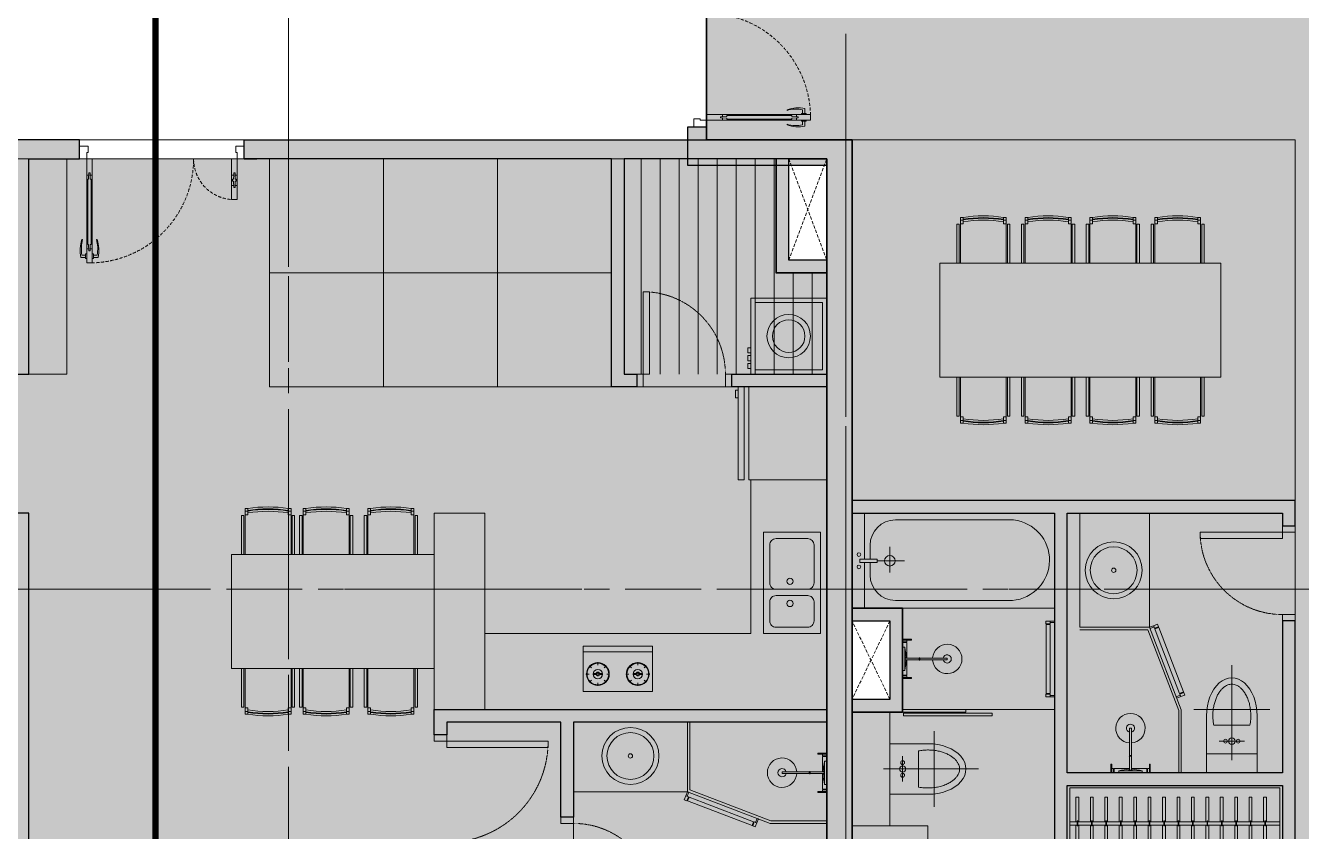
# Model space of a CAD drawing. Header units: millimetres. Extents: x -100356 to 314685, y 446 to 1273965.
# Drawn here: x 66713 to 76791, y 998068 to 1004435 of the extents above; entities that cross this region are included whole.
import ezdxf

# ---------------------------------------------------------------- set-up
doc = ezdxf.new("R2010")
doc.units = ezdxf.units.MM
for name, pattern in [('20180221 BF$0$Core - tb$0$HIDDEN', [0.375, 0.25, -0.125]), ('A1 - dp$0$DASHED2', [0.375, 0.25, -0.125]), ('CENTER', [2, 1.25, -0.25, 0.25, -0.25]), ('CENTER2', [28.575, 19.05, -3.175, 3.175, -3.175]), ('Kume - Grid Line', [10.5, 6, -1.25, 2, -1.25]), ('VL2 - tb$0$DASHED2', [0.375, 0.25, -0.125]), ('VL2 - tb$0$HIDDEN', [0.375, 0.25, -0.125])]:
    doc.linetypes.add(name, pattern=pattern)
for name, color, linetype, lineweight in [('@ color hatch', 7, 'Continuous', 13), ('A-_ANOT----_D', 7, 'Continuous', 5), ('A.Axis', 251, 'CENTER2', 13), ('A1 - dp$0$A.HACH 250', 250, 'Continuous', 5), ('A1 - dp$0$CUA', 5, 'Continuous', 9), ('A1 - dp$0$FURNITURE', 8, 'Continuous', 5), ('A1 - dp$0$TUONG 2', 2, 'Continuous', 25), ('A2 - dp$0$FURNITURE', 8, 'Continuous', 5), ('A3 - dp$0$FURNITURE', 8, 'Continuous', 5), ('Hatch-wall', 251, 'Continuous', 5), ('KÍNH', 150, 'Continuous', 9), ('LGI', 250, 'CENTER', 9), ('TEXT', 6, 'Continuous', 20), ('TXT', 1, 'Continuous', 25), ('VL1 - tb$0$CUA', 5, 'Continuous', 9), ('VL2 - tb$0$A.HACH 250', 250, 'Continuous', 5), ('VL2 - tb$0$CUA', 5, 'Continuous', 9), ('VL2 - tb$0$FURNITURE', 8, 'Continuous', 5), ('VL2 - tb$0$NET NOI THAT', 8, 'Continuous', 0), ('VL2 - tb$0$TUONG 2', 2, 'Continuous', 35)]:
    doc.layers.add(name, color=color, linetype=linetype, lineweight=lineweight)
doc.layers.add('@area depoint', color=8, linetype='Continuous', lineweight=35, plot=False)

# ---------------------------------------------------------------- blocks, each defined once
blk = doc.blocks.new('*U478')
for points in [[(0, 600), (0, 0), (1700, 0), (1700, 600)], [(1680, 580), (1680, 20), (20, 20), (20, 580)]]:
    blk.add_lwpolyline(points, close=True)
at = {"ltscale": 6}
for points in [[(91, 313), (91, 515), (69, 515), (69, 313)], [(205, 313), (205, 515), (183, 515), (183, 313)], [(319, 313), (319, 515), (297, 515), (297, 313)], [(433, 313), (433, 515), (411, 515), (411, 313)], [(547, 313), (547, 515), (525, 515), (525, 313)], [(661, 313), (661, 515), (639, 515), (639, 313)], [(775, 313), (775, 515), (753, 515), (753, 313)], [(889, 313), (889, 515), (867, 515), (867, 313)], [(1003, 313), (1003, 515), (981, 515), (981, 313)], [(1117, 313), (1117, 515), (1095, 515), (1095, 313)], [(1231, 313), (1231, 515), (1209, 515), (1209, 313)], [(1345, 313), (1345, 515), (1323, 515), (1323, 313)], [(1459, 313), (1459, 515), (1437, 515), (1437, 313)], [(1573, 313), (1573, 515), (1551, 515), (1551, 313)], [(69, 287), (69, 92), (91, 92), (91, 287)], [(183, 287), (183, 92), (205, 92), (205, 287)], [(297, 287), (297, 92), (319, 92), (319, 287)], [(411, 287), (411, 92), (433, 92), (433, 287)], [(525, 287), (525, 92), (547, 92), (547, 287)], [(639, 287), (639, 92), (661, 92), (661, 287)], [(753, 287), (753, 92), (775, 92), (775, 287)], [(867, 287), (867, 92), (889, 92), (889, 287)], [(981, 287), (981, 92), (1003, 92), (1003, 287)], [(1095, 287), (1095, 92), (1117, 92), (1117, 287)], [(1209, 287), (1209, 92), (1231, 92), (1231, 287)], [(1323, 287), (1323, 92), (1345, 92), (1345, 287)], [(1437, 287), (1437, 92), (1459, 92), (1459, 287)], [(1551, 287), (1551, 92), (1573, 92), (1573, 287)]]:
    blk.add_lwpolyline(points, dxfattribs=at)
for points in [[(1680, 287), (1680, 313), (20, 313), (20, 287)], [(83, 319), (78, 319), (78, 280), (83, 280)], [(197, 319), (192, 319), (192, 280), (197, 280)], [(311, 319), (306, 319), (306, 280), (311, 280)], [(425, 319), (420, 319), (420, 280), (425, 280)], [(539, 319), (534, 319), (534, 280), (539, 280)], [(653, 319), (648, 319), (648, 280), (653, 280)], [(767, 319), (762, 319), (762, 280), (767, 280)], [(881, 319), (876, 319), (876, 280), (881, 280)], [(995, 319), (990, 319), (990, 280), (995, 280)], [(1109, 319), (1104, 319), (1104, 280), (1109, 280)], [(1223, 319), (1218, 319), (1218, 280), (1223, 280)], [(1337, 319), (1332, 319), (1332, 280), (1337, 280)], [(1451, 319), (1446, 319), (1446, 280), (1451, 280)], [(1565, 319), (1560, 319), (1560, 280), (1565, 280)]]:
    blk.add_lwpolyline(points, close=True, dxfattribs=at)
blk = doc.blocks.new('VL4 - dp$0$1012')
for p, q in [((397, 222), (71, 222)), ((71, 222), (71, 202)), ((397, 202), (397, 222)), ((397, 192), (13, 192)), ((13, 192), (13, 169)), ((52, 169), (13, 169)), ((36, 169), (36, 192)), ((52, 169), (67, 169)), ((67, 169), (67, 192)), ((71, 202), (397, 202)), ((397, -192), (397, 192)), ((52, -169), (13, -169)), ((13, -169), (13, -192)), ((13, -192), (397, -192)), ((36, -192), (36, -169)), ((52, -169), (67, -169)), ((67, -192), (67, -169)), ((71, -202), (397, -202)), ((71, -222), (71, -202)), ((397, -202), (397, -222)), ((397, -222), (71, -222))]:
    blk.add_line(p, q)
at = {"extrusion": (0, 0, -1)}
for centre, major_axis, start_param, end_param in [((1073, 0), (759, 759), 3.768877, 4.085105), ((1073, 0), (748, 748), 3.766561, 4.087421), ((1094, 0), (759, 759), 3.768877, 4.085105), ((1094, 0), (748, 748), 3.766561, 4.087421)]:
    blk.add_ellipse(centre, major_axis=major_axis, ratio=1, start_param=start_param, end_param=end_param, dxfattribs=at)
blk = doc.blocks.new('A1 - dp$0$A$C6E1257E0')
at = {"linetype": 'Continuous'}
blk.add_lwpolyline([(30.5, 0), (64.5, 0), (64.5, 8.5), (30.5, 8.5)], close=True, dxfattribs=at)
blk.add_lwpolyline([(39, 8.5), (39, 42.5, -0.1327536), (166.5, 34), (166.5, 29.75, 0.1152164), (56, 34), (56, 8.5)], format="xyb", dxfattribs=at)
blk = doc.blocks.new('A1 - dp$0$cua vao can ho')
at = {"layer": 'A1 - dp$0$A.HACH 250', "linetype": 'A1 - dp$0$DASHED2', "ltscale": 100}
for centre, radius, start, end in [((-78, 0), 822, 88.4513, 180), ((-1222, 0), 322, 0, 93.9546)]:
    blk.add_arc(centre, radius, start, end, dxfattribs=at)
at = {"layer": 'A1 - dp$0$CUA'}
for p, q in [((-100, 128), (-100, 711)), ((-56, 128), (-56, 711)), ((-1244, 128), (-1244, 210)), ((-1200, 128), (-1200, 210))]:
    blk.add_line(p, q, dxfattribs=at)
for points in [[(-56, 822), (-56, 804), (-56, 711), (-72, 711), (-73, 726), (-83, 726), (-83, 711), (-100, 711), (-100, 822)], [(-73, 726), (-71, 676), (-64, 676), (-64, 161), (-71, 161), (-73, 111), (-83, 111), (-83, 128), (-84, 161), (-92, 161), (-92, 676), (-84, 676), (-83, 726)], [(-1244, 321), (-1244, 304), (-1244, 210), (-1228, 210), (-1227, 226), (-1217, 226), (-1217, 210), (-1200, 210), (-1200, 321)], [(-1227, 226), (-1229, 176), (-1236, 176), (-1236, 161), (-1229, 161), (-1227, 111), (-1217, 111), (-1217, 128), (-1216, 161), (-1208, 161), (-1208, 176), (-1216, 176), (-1217, 226)], [(-1217, 128), (-1217, 111), (-1227, 111), (-1228, 128), (-1244, 128), (-1244, 1), (-1244, 0), (-1200, 0), (-1200, 11), (-1200, 128)], [(-83, 128), (-83, 111), (-73, 111), (-72, 128), (-56, 128), (-56, 1), (-56, 0), (-100, 0), (-100, 11), (-100, 128)], [(-1233, -50), (-1244, -50), (-1244, 0), (-1300, 0), (-1300, -100), (-1275, -100), (-1233, -100)], [(-67, -50), (-56, -50), (-56, 0), (0, 0), (0, -100), (-25, -100), (-67, -100)]]:
    blk.add_lwpolyline(points, close=True, dxfattribs=at)
blk.add_lwpolyline([(-1244, 0), (-56, 0)], dxfattribs=at)
at = {"layer": 'A1 - dp$0$CUA', "yscale": 1.111111111007631, "zscale": 1.111111111007631}
for p, xscale, rotation in [((-100, 822), -1.111111111007631, 89.99998306033208), ((-56, 822), 1.111111111007631, 269.9999830603322)]:
    blk.add_blockref('A1 - dp$0$A$C6E1257E0', p, dxfattribs=dict(at, xscale=xscale, rotation=rotation))
blk = doc.blocks.new('A1 - dp$0$A$C4168242D')
for points in [[(300, 750), (300, 0)], [(0, 400), (600, 400)], [(100, 350), (100, 50), (500, 50), (500, 350)], [(157, 276), (443, 276)], [(400, 150), (200, 150)]]:
    blk.add_lwpolyline(points)
for centre, radius in [((250, 150), 15), ((300, 150), 25), ((350, 150), 15)]:
    blk.add_circle(centre, radius)
blk.add_ellipse((300, 350), major_axis=(0, 300), ratio=0.666667, start_param=4.712389, end_param=7.853982)
blk.add_open_spline([(443, 276), (444, 283), (446, 291), (449, 313), (450, 328), (450, 356), (450, 370), (447, 399), (445, 413), (440, 440), (437, 453), (428, 478), (424, 490), (413, 512), (408, 522), (396, 540), (391, 547), (380, 560), (374, 566), (363, 576), (357, 580), (346, 588), (340, 591), (328, 595), (323, 597), (311, 599), (306, 600), (295, 600), (289, 600), (278, 597), (273, 596), (261, 591), (255, 588), (244, 581), (238, 577), (226, 567), (221, 561), (210, 548), (204, 541), (194, 525), (189, 517), (180, 499), (176, 489), (169, 469), (165, 459), (160, 437), (157, 426), (153, 404), (152, 392), (150, 369), (150, 357), (150, 333), (151, 321), (153, 298), (155, 287), (157, 276)], degree=3, knots=[4.428595, 4.428595, 4.428595, 4.428595, 4.521718, 4.521718, 4.681946, 4.681946, 4.842175, 4.842175, 5.002403, 5.002403, 5.162632, 5.162632, 5.32286, 5.32286, 5.483089, 5.483089, 5.615862, 5.615862, 5.748636, 5.748636, 5.88141, 5.88141, 6.014184, 6.014184, 6.146958, 6.146958, 6.279732, 6.279732, 6.412506, 6.412506, 6.545279, 6.545279, 6.678053, 6.678053, 6.810827, 6.810827, 6.943601, 6.943601, 7.076375, 7.076375, 7.209149, 7.209149, 7.341922, 7.341922, 7.474696, 7.474696, 7.60747, 7.60747, 7.740244, 7.740244, 7.873018, 7.873018, 8.005792, 8.005792, 8.137776, 8.137776, 8.137776, 8.137776])
blk = doc.blocks.new('A1 - dp$0$A$C722D3D91')
at = {"ltscale": 0.07}
for radius in [225, 185, 17]:
    blk.add_circle((0, 0), radius, dxfattribs=at)
blk = doc.blocks.new('A1 - dp$0$A$C588A0D6B')
for p, q in [((-122, -38), (123, -38)), ((-122, -59), (-122, -38)), ((123, -59), (-122, -59)), ((-11, -64), (-11, -211)), ((9, -65), (9, -211)), ((123, -38), (123, -59)), ((9, -211), (-11, -211)), ((9, -220), (-11, -220)), ((-11, -220), (-11, -507)), ((9, -220), (9, -507)), ((9, -507), (-11, -507))]:
    blk.add_line(p, q)
for points in [[(-178, -37), (-208, -37), (-208, -82), (-178, -82)], [(-208, -37), (-197, -37), (-197, -129), (-208, -129)], [(179, -37), (208, -37), (208, -82), (179, -82)], [(208, -37), (198, -37), (198, -129), (208, -129)]]:
    blk.add_lwpolyline(points, close=True)
blk.add_lwpolyline([(-11, -82), (-171, -82), (-171, -38), (172, -38), (172, -82), (9, -82)])
for centre, radius, start, end in [((0, 431), 505, 255.9943, 268.6524), ((0, 0), 65.5, 243.6552, 296.3448), ((0, 431), 505, 271.0236, 284.0057), ((-8, -215), 5.39, 127.2582, 232.7418), ((6, -215), 5.39, 307.2582, 52.7418), ((-1, -507), 155, 93.8501, 86.1499), ((-1, -507), 43, 104.0595, 75.9405)]:
    blk.add_arc(centre, radius, start, end)
blk = doc.blocks.new('A1 - dp$0$A$C487079A1')
for points in [[(34, 589), (34, 600), (0, 600), (0, 589)], [(68, 578), (68, 600), (34, 600), (34, 578)], [(34, 0), (34, 11), (0, 11), (0, 0)], [(68, 22), (68, 0), (34, 0), (34, 22)]]:
    blk.add_lwpolyline(points, close=True)
blk.add_lwpolyline([(34, 147), (34, 27), (67, 27), (67, 573), (34, 573), (34, 147)])
blk = doc.blocks.new('VL2 - tb$0$A$C4168242D')
for points in [[(300, 750), (300, 0)], [(0, 400), (600, 400)], [(100, 350), (100, 50), (500, 50), (500, 350)], [(157, 276), (443, 276)], [(400, 150), (200, 150)]]:
    blk.add_lwpolyline(points)
for centre, radius in [((250, 150), 15), ((300, 150), 25), ((350, 150), 15)]:
    blk.add_circle(centre, radius)
blk.add_ellipse((300, 350), major_axis=(0, 300), ratio=0.666667, start_param=4.712389, end_param=7.853982)
blk.add_open_spline([(443, 276), (444, 283), (446, 291), (449, 313), (450, 328), (450, 356), (450, 370), (447, 399), (445, 413), (440, 440), (437, 453), (428, 478), (424, 490), (413, 512), (408, 522), (396, 540), (391, 547), (380, 560), (374, 566), (363, 576), (357, 580), (346, 588), (340, 591), (328, 595), (323, 597), (311, 599), (306, 600), (295, 600), (289, 600), (278, 597), (273, 596), (261, 591), (255, 588), (244, 581), (238, 577), (226, 567), (221, 561), (210, 548), (204, 541), (194, 525), (189, 517), (180, 499), (176, 489), (169, 469), (165, 459), (160, 437), (157, 426), (153, 404), (152, 392), (150, 369), (150, 357), (150, 333), (151, 321), (153, 298), (155, 287), (157, 276)], degree=3, knots=[4.428595, 4.428595, 4.428595, 4.428595, 4.521718, 4.521718, 4.681946, 4.681946, 4.842175, 4.842175, 5.002403, 5.002403, 5.162632, 5.162632, 5.32286, 5.32286, 5.483089, 5.483089, 5.615862, 5.615862, 5.748636, 5.748636, 5.88141, 5.88141, 6.014184, 6.014184, 6.146958, 6.146958, 6.279732, 6.279732, 6.412506, 6.412506, 6.545279, 6.545279, 6.678053, 6.678053, 6.810827, 6.810827, 6.943601, 6.943601, 7.076375, 7.076375, 7.209149, 7.209149, 7.341922, 7.341922, 7.474696, 7.474696, 7.60747, 7.60747, 7.740244, 7.740244, 7.873018, 7.873018, 8.005792, 8.005792, 8.137776, 8.137776, 8.137776, 8.137776])
blk = doc.blocks.new('tam nam1500 plus 100')
for p, q in [((-1276, 322), (-343, 322)), ((-299, -92), (-299, 109)), ((-143, 13), (-143, 122)), ((-199, 0), (-415, 0)), ((-143, -113), (-143, -13)), ((-1268, -313), (-343, -313))]:
    blk.add_line(p, q)
for points in [[(-100, -13), (-100, -375), (-1600, -375), (-1600, 375), (-100, 375), (-100, 13)], [(-100, -13), (-100, -375), (0, -375), (0, 375), (-100, 375), (-100, 13)]]:
    blk.add_lwpolyline(points)
blk.add_lwpolyline([(-199, 13), (-61, 13), (-61, -13), (-199, -13)], close=True)
for centre, radius in [((-299, 0), 41.7), ((-54, 49), 14.5), ((-54, -49), 14.5)]:
    blk.add_circle(centre, radius)
for centre, radius, start, end in [((-1241, 5), 319, 96.2649, 265.2417), ((-343, 122), 200, 0, 90), ((-343, -113), 200, 270, 0)]:
    blk.add_arc(centre, radius, start, end)
blk = doc.blocks.new('*U135')
for points in [[(-700, 100), (-750, 100), (-750, 0), (-700, 0)], [(-50, 0), (-100, 0), (-100, -650), (-50, -650)], [(0, 100), (-50, 100), (-50, 0), (0, 0)]]:
    blk.add_lwpolyline(points, close=True)
at = {"linetype": 'VL2 - tb$0$HIDDEN'}
blk.add_arc((-50, 0), 650, 180, 270, dxfattribs=at)
blk = doc.blocks.new('VL3 revised', base_point=(-8800, 1600))
at = {"layer": '@ color hatch', "ltscale": 0.5}
h = blk.add_hatch(color=211, dxfattribs=at)
h.dxf.hatch_style = 1
h.paths.add_polyline_path([(-7000, 2132), (-6700, 2132), (-6400, 2132), (-6400, 2725), (2450, 2725), (2450, -272), (-450, -272), (-450, -1675), (1149, -1675), (1149, -6825), (2448, -6825), (2450, -12775), (1000, -12775), (1000, -12675), (-500, -12675), (-500, -12775), (-5752, -12775), (-5752, -11475), (-5850, -11475), (-5850, -7695), (-5450, -7695), (-5450, -6875), (-5850, -6875), (-5850, -3175), (-7000, -3175)])
h.paths.add_polyline_path([(2648, -1675), (1349, -1675), (1349, -6525), (2648, -6525)])
at = {"layer": 'Hatch-wall', "ltscale": 0.5}
h = blk.add_hatch(color=256, dxfattribs=at)
h.dxf.hatch_style = 1
h.paths.add_polyline_path([(-6500, 2232), (-7000, 2232), (-7000, 2732), (-6500, 2732)], flags=16)
h.paths.add_polyline_path([(-1550, -472), (-1550, -372), (-450, -372), (-450, -272), (2450, -272), (2450, 228), (2650, 228), (2650, -475), (-250, -475), (-250, -522), (-450, -522), (-450, -472)], flags=17)
h.paths.add_polyline_path([(-1150, -6725), (1149, -6725), (1149, -5855), (1349, -5855), (1349, -6625), (2648, -6625), (2648, -7222), (2448, -7222), (2448, -6825), (-1150, -6825), (-1150, -8875), (-1250, -8875), (-1250, -6025), (-1150, -6025)])
h.paths.add_polyline_path([(1548, -12975), (-675, -12975), (-675, -12775), (1548, -12775)])
h.paths.add_polyline_path([(-5850, -6875), (-5850, -6975), (-5550, -6975), (-5550, -7595), (-5850, -7595), (-5850, -7695), (-5450, -7695), (-5450, -6875)], flags=17)
h.paths.add_polyline_path([(-7000, -1675), (-7000, 1032), (-5200, 1032), (-5200, 1232), (-5300, 1232), (-5300, 1132), (-7000, 1132), (-7000, 2132), (-6400, 2132), (-6400, 2732), (-5300, 2732), (-5300, 1982), (-5200, 1982), (-5200, 2732), (-2650, 2732), (-2650, -268), (-2650, -268), (-2650, -472), (-2450, -472), (-2450, -372), (-2550, -372), (-2550, 632), (-1800, 632), (-1800, 732), (-2550, 732), (-2550, 2732), (-950, 2732), (-950, 732), (-1050, 732), (-1050, 632), (-850, 632), (-850, 2732), (2450, 2732), (2450, 2328), (2650, 2328), (2650, 2932), (-7150, 2932), (-7150, -1775), (-7000, -1775)])
h.paths.add_polyline_path([(-2350, -6025), (-5850, -6025), (-5850, -3175), (-7000, -3175), (-7000, -3075), (-7150, -3075), (-7150, -3375), (-6050, -3375), (-6050, -12975), (-5200, -12975), (-5200, -12775), (-5850, -12775), (-5850, -9825), (-4150, -9825), (-4150, -9625), (-4250, -9625), (-4250, -9725), (-5850, -9725), (-5850, -6125), (-4250, -6125), (-4250, -8875), (-4150, -8875), (-4150, -8275), (-2450, -8275), (-2450, -8875), (-2350, -8875), (-2350, -6975), (-2450, -6975), (-2450, -8175), (-4150, -8175), (-4150, -6125), (-2450, -6125), (-2450, -6225), (-2350, -6225)])
edge = h.paths.add_edge_path()
edge.add_line((1349, -1675), (2648, -1675))
edge.add_line((2648, -1675), (2649, -1475))
edge.add_line((2649, -1475), (-250, -1475))
edge.add_line((-250, -1475), (-250, -1422))
edge.add_line((-250, -1422), (-450, -1422))
edge.add_line((-450, -1422), (-450, -1675))
edge.add_line((-450, -1675), (1149, -1675))
edge.add_line((1149, -1675), (1149, -2272))
edge.add_line((1149, -2272), (1349, -2272))
edge.add_line((1349, -2272), (1349, -1675))
at = {"layer": '@ color hatch', "color": 250, "ltscale": 10, "const_width": 10, "elevation": 0}
blk.add_lwpolyline([(1149, -1675), (1149, -6825), (2448, -6825), (2450, -12775), (1000, -12775), (1000, -12675), (-500, -12675), (-500, -12775), (-5752, -12775), (-5752, -11475), (-5850, -11475), (-5850, -7695), (-5450, -7695), (-5450, -6875), (-5850, -6875), (-5850, -3175), (-7000, -3175), (-7000, 2132)], dxfattribs=at)
at = {"layer": 'A1 - dp$0$FURNITURE'}
for points in [[(-4050, -6125), (-3500, -6125), (-3500, -7025), (-4050, -7025)], [(-4950, -7675), (-5450, -7675), (-5450, -7695), (-4950, -7695)], [(-2650, -8025), (-2650, -8175), (-3050, -8175), (-3050, -8025)]]:
    blk.add_lwpolyline(points, close=True, dxfattribs=at)
at = {"layer": 'A1 - dp$0$FURNITURE', "elevation": 0}
blk.add_lwpolyline([(-4742, -7725), (-5442, -7725), (-5442, -7705), (-4742, -7705)], close=True, dxfattribs=at)
at = {"layer": 'A1 - dp$0$FURNITURE'}
blk.add_lwpolyline([(-5400, -7675), (-4250, -7675)], dxfattribs=at)
at = {"layer": 'A1 - dp$0$TUONG 2', "ltscale": 0.5}
for points in [[(-2350, -6125), (-2350, -6025), (-5850, -6025), (-5850, -3175), (-7000, -3175), (-7000, -3075), (-7150, -3075), (-7150, -3375), (-6050, -3375), (-6050, -12975)], [(-5850, -9725), (-5850, -6125), (-4250, -6125), (-4250, -8875)], [(-4150, -8875), (-4150, -8275), (-2450, -8275), (-2450, -8875)], [(-2350, -8875), (-2350, -6975), (-2450, -6975), (-2450, -8175), (-4150, -8175), (-4150, -6125), (-2450, -6125), (-2450, -6225), (-2350, -6225), (-2350, -6025), (-5850, -6025)], [(-7000, -3175), (-5850, -3175), (-5850, -6025)], [(-5850, -6125), (-5850, -6875)], [(-5850, -6125), (-5850, -6875)], [(-5850, -6875), (-5450, -6875), (-5450, -7695), (-5850, -7695)]]:
    blk.add_lwpolyline(points, dxfattribs=at)
for points in [[(-5850, -6875), (-5850, -6975), (-5550, -6975), (-5550, -7595), (-5850, -7595), (-5850, -7695), (-5450, -7695), (-5450, -6875)], [(-5550, -6975), (-5550, -7595), (-5850, -7595), (-5850, -6975)]]:
    blk.add_lwpolyline(points, close=True, dxfattribs=at)
at = {"layer": 'A2 - dp$0$FURNITURE'}
for points in [[(-2936, -5050), (-5155, -5050), (-5155, -4150), (-2936, -4150)], [(-5850, -8595), (-5250, -8595), (-5250, -9695), (-5250, -9695), (-5850, -9695)]]:
    blk.add_lwpolyline(points, close=True, dxfattribs=at)
at = {"layer": 'A3 - dp$0$FURNITURE', "ltscale": 0.5}
blk.add_lwpolyline([(-5850, -8595), (-5850, -7695), (-5550, -7695), (-5550, -8595)], close=True, dxfattribs=at)
at = {"layer": 'KÍNH'}
for points in [[(-3250, -8175), (-3250, -7679), (-3500, -7025), (-4050, -7025)], [(-3270, -8175), (-3270, -7683), (-3514, -7045), (-4050, -7045)]]:
    blk.add_lwpolyline(points, dxfattribs=at)
at = {"layer": 'VL1 - tb$0$CUA'}
blk.add_line((-2350, -6975), (-2350, -6225), dxfattribs=at)
at = {"layer": 'VL2 - tb$0$A.HACH 250'}
blk.add_lwpolyline([(-2350, -6025), (-5850, -6025), (-5850, -3175), (-2350, -3175)], close=True, dxfattribs=at)
at = {"layer": 'VL2 - tb$0$A.HACH 250', "linetype": 'VL2 - tb$0$DASHED2', "ltscale": 100}
for points in [[(-5550, -6975), (-5850, -7595)], [(-5550, -7595), (-5850, -6975)]]:
    blk.add_lwpolyline(points, dxfattribs=at)
at = {"layer": 'A1 - dp$0$FURNITURE'}
for name, p, rotation in [('A1 - dp$0$A$C722D3D91', (-3783, -6575), 180.0000169396679), ('A1 - dp$0$A$C4168242D', (-3150, -8075), 1.693966783154316e-05)]:
    blk.add_blockref(name, p, dxfattribs=dict(at, rotation=rotation))
at = {"layer": 'A1 - dp$0$FURNITURE', "xscale": -1, "rotation": 359.9999303536725}
blk.add_blockref('A1 - dp$0$A$C487079A1', (-4250, -7576), dxfattribs=at)
at = {"layer": 'A1 - dp$0$FURNITURE', "extrusion": (5.27555e-19, 5.65041e-18, -1), "xscale": -0.7500000000000003, "yscale": 0.7500000000000003, "zscale": -0.7500000000000003, "rotation": 269.9999303536723}
blk.add_blockref('A1 - dp$0$A$C588A0D6B', (5478, -7275), dxfattribs=at)
at = {"layer": 'A1 - dp$0$FURNITURE', "extrusion": (5.65041e-18, 5.27555e-19, -1), "xscale": 0.7499999999999967, "yscale": 0.7499999999999967, "zscale": -0.7499999999999978, "rotation": 180.0000696463277}
blk.add_blockref('A1 - dp$0$A$C588A0D6B', (3650, -8203), dxfattribs=at)
at = {"layer": 'A1 - dp$0$TUONG 2', "rotation": 270}
blk.add_blockref('A1 - dp$0$cua vao can ho', (-7000, -3075, 0), dxfattribs=at)
at = {"layer": 'A2 - dp$0$FURNITURE', "extrusion": (2.97971e-18, -8.81159e-25, -1), "xscale": 0.9444444444444446, "yscale": 0.9444444444444446, "zscale": -0.9444444444444444, "rotation": 270.0000169388691}
for p in [(4813, -3775), (4301, -3775), (3790, -3775), (3278, -3775)]:
    blk.add_blockref('VL4 - dp$0$1012', p, dxfattribs=at)
at = {"layer": 'A2 - dp$0$FURNITURE', "xscale": 0.9444444444444448, "yscale": 0.9444444444444448, "zscale": 0.9444444444444448, "rotation": 89.99998306113082}
for p in [(-4813, -5425), (-4301, -5425), (-3790, -5425), (-3278, -5425)]:
    blk.add_blockref('VL4 - dp$0$1012', p, dxfattribs=at)
at = {"layer": 'A2 - dp$0$FURNITURE', "xscale": -1}
blk.add_blockref('tam nam1500 plus 100', (-5850, -6500), dxfattribs=at)
at = {"layer": 'A2 - dp$0$FURNITURE', "rotation": 270}
blk.add_blockref('VL2 - tb$0$A$C4168242D', (-5600, -7845), dxfattribs=at)
at = {"layer": 'A2 - dp$0$FURNITURE', "xscale": -1, "rotation": 180}
blk.add_blockref('*U478', (-4150, -8275), dxfattribs=at)
at = {"layer": 'KÍNH', "extrusion": (-5.56228e-18, -2.12676e-18, -1), "zscale": -1, "rotation": 159.0754161408964}
blk.add_blockref('A1 - dp$0$A$C487079A1', (3500, -7025), dxfattribs=at)
at = {"layer": 'VL2 - tb$0$CUA', "xscale": -1, "rotation": 270}
blk.add_blockref('*U135', (-2450, -6225), dxfattribs=at)
blk = doc.blocks.new('grid tower')
at = {"layer": 'A.Axis', "linetype": 'Kume - Grid Line', "lineweight": 9, "ltscale": 100}
for p, q in [((5849.8, -18372.7), (5849.8, 38890.6)), ((1449.8, 38386.8), (1449.8, -18372.7)), ((48341.2, 25049.9), (-14918.8, 25049.9))]:
    blk.add_line(p, q, dxfattribs=at)
blk = doc.blocks.new('VL2 - tb$0$1012')
for p, q in [((397, 222), (71, 222)), ((71, 222), (71, 202)), ((397, 202), (397, 222)), ((397, 192), (13, 192)), ((13, 192), (13, 169)), ((52, 169), (13, 169)), ((36, 169), (36, 192)), ((52, 169), (67, 169)), ((67, 169), (67, 192)), ((71, 202), (397, 202)), ((397, -192), (397, 192)), ((52, -169), (13, -169)), ((13, -169), (13, -192)), ((13, -192), (397, -192)), ((36, -192), (36, -169)), ((52, -169), (67, -169)), ((67, -192), (67, -169)), ((71, -202), (397, -202)), ((71, -222), (71, -202)), ((397, -202), (397, -222)), ((397, -222), (71, -222))]:
    blk.add_line(p, q)
at = {"extrusion": (0, 0, -1)}
for centre, major_axis, start_param, end_param in [((1073, 0), (759, 759), 3.768877, 4.085105), ((1073, 0), (748, 748), 3.766561, 4.087421), ((1094, 0), (759, 759), 3.768877, 4.085105), ((1094, 0), (748, 748), 3.766561, 4.087421)]:
    blk.add_ellipse(centre, major_axis=major_axis, ratio=1, start_param=start_param, end_param=end_param, dxfattribs=at)
blk = doc.blocks.new('VL2 - tb$0$ban an 6')
at = {"layer": 'VL2 - tb$0$FURNITURE'}
blk.add_lwpolyline([(1600, 0), (0, 0), (0, -900), (1600, -900)], close=True, dxfattribs=at)
at = {"layer": 'VL2 - tb$0$FURNITURE', "extrusion": (2.97971e-18, 2.40137e-28, -1), "xscale": 0.9444444444444444, "yscale": 0.9444444444444444, "zscale": -0.9444444444444444, "rotation": 270}
for p in [(-342, 375), (-853, 375), (-1312, 375)]:
    blk.add_blockref('VL2 - tb$0$1012', p, dxfattribs=at)
at = {"layer": 'VL2 - tb$0$FURNITURE', "xscale": 0.9444444444444444, "yscale": 0.9444444444444444, "zscale": 0.9444444444444444, "rotation": 90}
for p in [(342, -1275), (853, -1275), (1312, -1275)]:
    blk.add_blockref('VL2 - tb$0$1012', p, dxfattribs=at)
blk = doc.blocks.new('*U136')
for points in [[(-50, 0), (-100, 0), (-100, 800), (-50, 800)], [(-850, -100), (-900, -100), (-900, 0), (-850, 0)], [(0, -100), (-50, -100), (-50, 0), (0, 0)]]:
    blk.add_lwpolyline(points, close=True)
at = {"linetype": 'VL2 - tb$0$HIDDEN'}
blk.add_arc((-50, 0), 800, 90, 180, dxfattribs=at)
blk = doc.blocks.new('VL2 - tb$0$mb-tulanh700x735')
for p, q in [((279, 700), (279, 720)), ((279, 720), (340, 720)), ((340, 720), (340, 700)), ((368, 700), (-368, 700)), ((-368, 700), (-368, 651)), ((-368, 651), (368, 651)), ((368, 614), (-368, 614)), ((-368, 614), (-368, 0)), ((340, 700), (279, 700)), ((368, 651), (368, 700)), ((368, 0), (368, 614)), ((-368, 0), (368, 0))]:
    blk.add_line(p, q)
blk = doc.blocks.new('VL2 - tb$0$bep')
at = {"layer": 'VL2 - tb$0$FURNITURE'}
for p, q in [((0, 358), (0, 0)), ((549, 358), (0, 358)), ((117, 290), (117, 313)), ((432, 290), (432, 313)), ((549, 0), (549, 358)), ((47, 220), (23, 220)), ((67, 269), (51, 286)), ((103, 224), (80, 224)), ((103, 216), (80, 216)), ((131, 224), (153, 224)), ((131, 216), (153, 216)), ((166, 269), (183, 286)), ((187, 220), (210, 220)), ((362, 220), (339, 220)), ((383, 269), (366, 286)), ((418, 224), (396, 224)), ((418, 216), (396, 216)), ((446, 224), (469, 224)), ((446, 216), (469, 216)), ((482, 269), (498, 286)), ((502, 220), (526, 220)), ((67, 170), (51, 153)), ((117, 149), (117, 126)), ((166, 170), (183, 153)), ((383, 170), (366, 153)), ((432, 149), (432, 126)), ((482, 170), (498, 153)), ((549, 45), (0, 45)), ((0, 0), (549, 0))]:
    blk.add_line(p, q, dxfattribs=at)
for centre, radius in [((117, 220), 90), ((117, 220), 85.5), ((432, 220), 90), ((432, 220), 85.5), ((117, 220), 36.9), ((117, 220), 14.7), ((117, 220), 8.24), ((432, 220), 36.9), ((432, 220), 14.7), ((432, 220), 8.24)]:
    blk.add_circle(centre, radius, dxfattribs=at)
blk = doc.blocks.new('VL2 - tb$0$crua 450x830')
at = {"layer": 'VL2 - tb$0$FURNITURE'}
blk.add_lwpolyline([(400, 10), (-400, 10), (-400, 460), (400, 460)], close=True, dxfattribs=at)
blk.add_lwpolyline([(-400, 10), (400, 10), (400, 460)], dxfattribs=at)
for points in [[(-300, 60), (0, 60, 0.4142136), (50, 110), (50, 360, 0.4142136), (0, 410), (-300, 410, 0.4142136), (-350, 360), (-350, 110, 0.4142136)], [(100, 110), (100, 360, -0.4142136), (150, 410), (300, 410, -0.4142136), (350, 360), (350, 110, -0.4142136), (300, 60), (150, 60, -0.4142136)]]:
    blk.add_lwpolyline(points, format="xyb", close=True, dxfattribs=at)
for centre in [(-12.5, 250), (162.5, 250)]:
    blk.add_circle(centre, 25, dxfattribs=at)
blk = doc.blocks.new('VL2 - tb$0$MBMAYGIAT')
at = {"layer": 'VL2 - tb$0$FURNITURE', "linetype": 'ByBlock'}
for points in [[(0, -350), (700, -350), (700, 350), (0, 350)], [(40, -310), (660, -310), (660, 310), (40, 310)], [(700, 253), (726, 253), (726, 300), (700, 300)], [(700, 180), (726, 180), (726, 228), (700, 228)], [(700, 108), (726, 108), (726, 155), (700, 155)]]:
    blk.add_lwpolyline(points, close=True, dxfattribs=at)
for radius in [200, 150]:
    blk.add_circle((350, 0), radius, dxfattribs=at)
blk = doc.blocks.new('*U213')
for points in [[(0, 100), (50, 100), (50, 0), (0, 0)], [(50, 0), (100, 0), (100, -650), (50, -650)], [(700, 100), (750, 100), (750, 0), (700, 0)]]:
    blk.add_lwpolyline(points, close=True)
at = {"linetype": 'VL2 - tb$0$HIDDEN'}
blk.add_arc((50, 0), 650, 270, 0, dxfattribs=at)
blk = doc.blocks.new('VL2 - tb')
at = {"layer": '@ color hatch', "ltscale": 0.5}
h = blk.add_hatch(color=181, dxfattribs=at)
h.dxf.hatch_style = 1
h.paths.add_polyline_path([(9100, 9625), (9100, 8325), (9000, 8325), (9000, 6500), (6400, 6500), (6400, 8325), (3100, 8325), (3100, 9625), (100, 9625), (100, 1075), (500, 1075), (500, 175), (11350, 175), (11350, 575), (11800, 575), (12250, 575), (12250, 9625)])
h.paths.add_polyline_path([(8800, 6900), (6600, 6900), (6600, 6600), (8800, 6600)], flags=17)
h.paths.add_polyline_path([(3300, 8525), (6400, 8525), (6400, 9825), (3300, 9825)])
at = {"layer": 'Hatch-wall', "ltscale": 0.5}
h = blk.add_hatch(color=256, dxfattribs=at)
h.dxf.hatch_style = 1
h.paths.add_polyline_path([(9500, 175), (10120, 175)], flags=16)
h.paths.add_polyline_path([(9000, 6600), (8750, 6600), (8750, 6400), (8900, 6400), (8900, 5950), (9850, 5950), (9850, 3075), (9750, 3075), (9750, 2975), (9850, 2975), (9850, 2875), (9950, 2875), (9950, 2975), (10550, 2975), (10550, 3075), (9950, 3075), (9950, 5950), (10550, 5950), (10550, 6050), (9000, 6050)], flags=16)
h.paths.add_polyline_path([(6400, 6050), (6400, 2975), (8850, 2975), (8850, 3075), (6500, 3075), (6500, 6400), (6650, 6400), (6650, 6600), (6600, 6600), (6600, 9825), (6400, 9825), (6400, 8525), (6400, 8325)], flags=17)
h.paths.add_polyline_path([(3100, 9625), (2700, 9625), (2700, 9825), (3300, 9825), (3300, 8525), (4000, 8525), (4000, 8325), (3200, 8325), (3200, 5625), (3100, 5625)], flags=17)
h.paths.add_polyline_path([(100, 1875), (100, 1875), (100, 1375), (100, 1375)], flags=16)
edge = h.paths.add_edge_path()
edge.add_line((12250, 9625), (12250, 6050))
edge.add_line((12250, 6050), (11650, 6050))
edge.add_line((11650, 6050), (11650, 5950))
edge.add_line((11650, 5950), (12250, 5950))
edge.add_line((12250, 5950), (12250, 3075))
edge.add_line((12250, 3075), (11650, 3075))
edge.add_line((11650, 3075), (11650, 2975))
edge.add_line((11650, 2975), (12250, 2975))
edge.add_line((12250, 2975), (12250, 1875))
edge.add_line((12250, 1875), (11070, 1875))
edge.add_line((11070, 1875), (11070, 1775))
edge.add_line((11070, 1775), (12250, 1775))
edge.add_line((12250, 1775), (12250, 175))
edge.add_line((12250, 175), (10220, 175))
edge.add_line((10220, 175), (9400, 175))
edge.add_line((9400, 175), (8650, 175))
edge.add_line((8650, 175), (8650, 1775))
edge.add_line((8650, 1775), (10320, 1775))
edge.add_line((10320, 1775), (10320, 1875))
edge.add_line((10320, 1875), (9950, 1875))
edge.add_line((9950, 1875), (9950, 1975))
edge.add_line((9950, 1975), (9850, 1975))
edge.add_line((9850, 1975), (9850, 1875))
edge.add_line((9850, 1875), (7350, 1875))
edge.add_line((7350, 1875), (7350, 1775))
edge.add_line((7350, 1775), (8550, 1775))
edge.add_line((8550, 1775), (8550, 175))
edge.add_line((8550, 175), (6500, 175))
edge.add_line((6500, 175), (6500, 1775))
edge.add_line((6500, 1775), (6600, 1775))
edge.add_line((6600, 1775), (6600, 1875))
edge.add_line((6600, 1875), (6500, 1875))
edge.add_line((6500, 1875), (6400, 1875))
edge.add_line((6400, 1875), (6400, 175))
edge.add_line((6400, 175), (6300, 175))
edge.add_line((6300, 175), (6300, 25))
edge.add_line((6300, 25), (12450, 25))
edge.add_line((12450, 25), (12450, 9825))
edge.add_line((12450, 9825), (11600, 9825))
edge.add_line((11600, 9825), (11600, 9625))
edge.add_line((11600, 9625), (12250, 9625))
edge.add_line((8750, 6600), (8800, 6600))
edge.add_line((8800, 6600), (8800, 9825))
edge.add_line((8800, 9825), (9500, 9825))
edge.add_line((9500, 9825), (9500, 9625))
edge.add_line((9500, 9625), (9100, 9625))
edge.add_line((9100, 9625), (9100, 8325))
edge.add_line((9100, 8325), (9000, 8325))
edge.add_line((9000, 8325), (9000, 6900))
h.paths.add_polyline_path([(4500, 175), (4600, 175), (4600, 175), (4700, 175), (4700, 25), (-100, 25), (-100, 9825), (600, 9825), (600, 9625), (100, 9625), (100, 6325), (2200, 6325), (2200, 6125), (2100, 6125), (2100, 6225), (100, 6225), (100, 4625), (2100, 4625), (2100, 5375), (2200, 5375), (2200, 4625), (3100, 4625), (3100, 4725), (3200, 4725), (3200, 4525), (100, 4525), (100, 1975), (850, 1975), (850, 1875), (100, 1875), (100, 1275), (100, 1275), (100, 175), (1700, 175), (1700, 1875), (1600, 1875), (1600, 1975), (1800, 1975), (1800, 175), (4500, 175)])
h = blk.add_hatch(color=256, dxfattribs=at)
h.dxf.hatch_style = 1
h.paths.add_polyline_path([(12450, 9825), (11600, 9825), (11600, 9625), (12250, 9625), (12250, 6050), (11650, 6050), (11650, 5950), (12250, 5950), (12250, 3075), (11650, 3075), (11650, 2975), (12250, 2975), (12250, 1875), (11070, 1875), (11070, 1775), (12250, 1775), (12250, 175), (10220, 175), (9400, 175), (8650, 175), (8650, 1775), (10320, 1775), (10320, 1875), (9950, 1875), (9950, 1975), (9850, 1975), (9850, 1875), (7350, 1875), (7350, 1775), (8550, 1775), (8550, 175), (6500, 175), (6500, 1775), (6600, 1775), (6600, 1875), (6500, 1875), (6400, 1875), (6400, 175), (6000, 175), (6000, 25), (12450, 25)])
h.paths.add_polyline_path([(10120, 175), (9500, 175)], flags=16)
h = blk.add_hatch(color=256, dxfattribs=at)
h.dxf.hatch_style = 1
h.paths.add_polyline_path([(100, 1075), (100, 975), (400, 975), (400, 175), (500, 175), (500, 1075)])
at = {"layer": 'VL2 - tb$0$A.HACH 250'}
h = blk.add_hatch(dxfattribs=at)
h.set_pattern_fill('_USER', color=256, scale=150, angle=270, pattern_type=0)
h.set_pattern_definition([(270, (233824.74, -59895.27), (150, -3e-14), [])])
h.paths.add_polyline_path([(500, 175), (500, 1075), (100, 1075), (100, 1875), (1700, 1875), (1700, 175)])
at = {"layer": '@area depoint', "color": 250, "ltscale": 10, "const_width": 10}
blk.add_lwpolyline([(9100, 9625), (9100, 8325), (9000, 8325), (9000, 6500), (6400, 6500), (6400, 8325), (3100, 8325), (3100, 9625), (100, 9625), (100, 1075), (500, 1075), (500, 175), (700, 175), (700, 175), (11350, 175), (11350, 575), (11800, 575), (11800, 575), (12250, 575), (12250, 9625)], close=True, dxfattribs=at)
at = {"layer": 'A1 - dp$0$FURNITURE'}
blk.add_lwpolyline([(2100, 4625), (2100, 5175), (1200, 5175), (1200, 4625)], close=True, dxfattribs=at)
at = {"layer": 'A1 - dp$0$TUONG 2', "ltscale": 0.5}
for points in [[(4600, 175), (4700, 175), (4700, 25), (-100, 25), (-100, 9825)], [(100, 6225), (100, 4625), (2100, 4625), (2100, 5375), (2200, 5375), (2200, 4625), (3100, 4625), (3100, 4725), (3200, 4725), (3200, 4525), (100, 4525), (100, 1975), (850, 1975), (850, 1875), (100, 1875), (100, 1275), (100, 1275), (100, 175), (1700, 175), (1700, 1875), (1600, 1875), (1600, 1975), (1800, 1975), (1800, 175), (4500, 175), (4500, 175), (4600, 175), (4700, 175), (4700, 175), (4600, 175)], [(6500, 1875), (6400, 1875), (6400, 175), (6000, 175), (6000, 25), (12450, 25)], [(6400, 6050), (6400, 2975), (8850, 2975), (8850, 3075), (6500, 3075), (6500, 6400), (6650, 6400), (6650, 6600), (6600, 6600), (6600, 9825), (6400, 9825), (6400, 8525), (6400, 8525), (6400, 8325), (6400, 8325), (6400, 6050)], [(100, 975), (400, 975), (400, 175), (100, 175), (100, 675)]]:
    blk.add_lwpolyline(points, dxfattribs=at)
blk.add_lwpolyline([(100, 1075), (100, 975), (400, 975), (400, 175), (500, 175), (500, 1075)], close=True, dxfattribs=at)
at = {"layer": 'KÍNH'}
for points in [[(100, 5425), (546, 5425), (1200, 5175), (1200, 4625)], [(100, 5405), (542, 5405), (1180, 5161), (1180, 4625)]]:
    blk.add_lwpolyline(points, dxfattribs=at)
at = {"layer": 'VL2 - tb$0$A.HACH 250', "linetype": 'VL2 - tb$0$DASHED2', "ltscale": 100}
for p, q in [((400, 175), (100, 975)), ((400, 975), (100, 175))]:
    blk.add_line(p, q, dxfattribs=at)
at = {"layer": 'VL2 - tb$0$A.HACH 250'}
for points in [[(1800, 1075), (2700, 1075), (2700, 1975), (1800, 1975)], [(2700, 1075), (3600, 1075), (3600, 1975), (2700, 1975)], [(3600, 1075), (4500, 1075), (4500, 1975), (3600, 1975)], [(1800, 175), (2700, 175), (2700, 1075), (1800, 1075)], [(2700, 175), (3600, 175), (3600, 1075), (2700, 1075)], [(3600, 175), (4500, 175), (4500, 1075), (3600, 1075)]]:
    blk.add_lwpolyline(points, close=True, dxfattribs=at)
at = {"layer": 'VL2 - tb$0$CUA'}
blk.add_line((2100, 5375), (2100, 6125), dxfattribs=at)
blk.add_lwpolyline([(1600, 1975), (850, 1975)], dxfattribs=at)
at = {"layer": 'VL2 - tb$0$FURNITURE'}
blk.add_lwpolyline([(700, 2712), (700, 3925), (2800, 3925), (2800, 2975), (3200, 2975), (3200, 4525)], dxfattribs=at)
for points in [[(2800, 2975), (3200, 2975), (3200, 4525), (2800, 4525)], [(6400, 1875), (6100, 1875), (6100, 175), (6400, 175)]]:
    blk.add_lwpolyline(points, close=True, dxfattribs=at)
at = {"layer": 'A1 - dp$0$FURNITURE', "extrusion": (5.27555e-19, 5.65041e-18, -1), "xscale": -0.7499999999999999, "yscale": 0.7499999999999999, "zscale": -0.7499999999999999, "rotation": 269.9999303536723}
blk.add_blockref('A1 - dp$0$A$C588A0D6B', (-72, 5025), dxfattribs=at)
at = {"layer": 'A1 - dp$0$FURNITURE', "xscale": -0.9999999999999979, "rotation": 89.99998306033208}
blk.add_blockref('A1 - dp$0$A$C722D3D91', (1650, 4892), dxfattribs=at)
at = {"layer": 'A1 - dp$0$TUONG 2'}
blk.add_blockref('A1 - dp$0$cua vao can ho', (6000, 175), dxfattribs=at)
at = {"layer": 'KÍNH', "extrusion": (-2.12676e-18, -5.56228e-18, -1), "xscale": -1, "zscale": -1, "rotation": 290.9245838591036}
blk.add_blockref('A1 - dp$0$A$C487079A1', (-1200, 5175), dxfattribs=at)
at = {"layer": 'VL2 - tb$0$CUA', "xscale": -1}
for name, p, rotation in [('*U135', (2100, 6125), 270), ('*U136', (3100, 4725), 90)]:
    blk.add_blockref(name, p, dxfattribs=dict(at, rotation=rotation))
blk.add_blockref('*U213', (1600, 1875), dxfattribs=at)
at = {"layer": 'VL2 - tb$0$FURNITURE'}
blk.add_blockref('VL2 - tb$0$ban an 6', (3200, 4200), dxfattribs=at)
at = {"layer": 'VL2 - tb$0$FURNITURE', "ltscale": 2}
blk.add_blockref('VL2 - tb$0$bep', (1475, 4025), dxfattribs=at)
at = {"layer": 'VL2 - tb$0$FURNITURE', "extrusion": (2.01947e-28, -2.97971e-18, -1), "xscale": -1, "zscale": -1, "rotation": 90}
blk.add_blockref('VL2 - tb$0$mb-tulanh700x735', (-100, 2343), dxfattribs=at)
at = {"layer": 'VL2 - tb$0$NET NOI THAT', "lineweight": 0, "extrusion": (-5.2756e-19, 5.65041e-18, -1), "xscale": -0.857142857142843, "yscale": 0.857142857142843, "zscale": -0.857142857142843, "rotation": 1.693966640927705e-05}
blk.add_blockref('VL2 - tb$0$MBMAYGIAT', (-100, 1575), dxfattribs=at)
at = {"layer": 'VL2 - tb$0$TUONG 2', "ltscale": 0.5, "xscale": -1, "rotation": 270}
blk.add_blockref('VL2 - tb$0$crua 450x830', (140, 3525), dxfattribs=at)
blk = doc.blocks.new('SECTION SYMBOL')
at = {"layer": 'TXT', "linetype": '20180221 BF$0$Core - tb$0$HIDDEN', "ltscale": 300, "const_width": 50, "elevation": 0}
blk.add_lwpolyline([(-1200, -31835), (-1200, 11795)], dxfattribs=at)
blk = doc.blocks.new('X-GRID')
at = {"layer": 'LGI', "ltscale": 1500}
for p, q in [((-36550, -7272.6), (-36550, 49990.7)), ((-40950, 49486.8), (-40950, -7272.6)), ((5008.8, 36150), (-57318.6, 36150))]:
    blk.add_line(p, q, dxfattribs=at)
blk = doc.blocks.new('f23 grid column')
at = {"rotation": 180}
blk.add_blockref('X-GRID', (-36705, 11038, 0), dxfattribs=at)

msp = doc.modelspace()

# ---------------------------------------------------------------- linework, layer by layer
at = {"elevation": 0}
msp.add_lwpolyline([(38940.9, 1026531.8), (72090.9, 1026606.7), (72090.9, 1025106.8), (71940.7, 1025031.7), (71940.7, 1005031.7), (72090.7, 1005031.7), (72090.7, 1003529.7), (49940.1, 1003531.9), (49940.5, 1005132), (59640.9, 1005181.8), (59640.9, 1005032.2), (70440.7, 1005031.8), (70440.9, 1010307.5), (63470.9, 1010307.5), (63470.9, 1022411.7), (62190.5, 1022431.7), (62190.5, 1025031.8), (46440.9, 1025028.9), (46565.9, 1017328.9), (42270, 1017329), (42270.7, 1025028.9), (38940.9, 1025031.8)], close=True, dxfattribs=at)

# ---------------------------------------------------------------- block references
msp.add_blockref('f23 grid column', (68945.9, 1025093.5, 0))
at = {"layer": 'A-_ANOT----_D', "rotation": 180}
msp.add_blockref('grid tower', (74640.7, 1025031.8, 0), dxfattribs=at)
at = {"layer": 'A1 - dp$0$TUONG 2'}
msp.add_blockref('VL3 revised', (70290.8, 1008306.8, 0), dxfattribs=at)
at = {"layer": 'A1 - dp$0$TUONG 2', "rotation": 180}
msp.add_blockref('VL2 - tb', (73140.8, 1003556.8, 0), dxfattribs=at)
at = {"layer": 'TEXT'}
msp.add_blockref('SECTION SYMBOL', (68940.9, 1025028.8, 0), dxfattribs=at)

doc.saveas('drawing.dxf')
